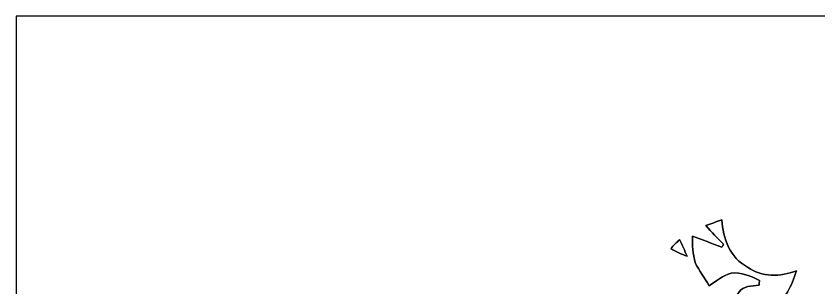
# Model space of a CAD drawing. Header units: centimetres. Extents: x -16.8 to 16.8, y -16.7 to 16.7.
# Drawn here: x -16.77 to 0.03, y 10.98 to 16.67 of the extents above; entities that cross this region are included whole.
import ezdxf

# ---------------------------------------------------------------- set-up
doc = ezdxf.new("R2010")
doc.units = ezdxf.units.CM
doc.header["$MEASUREMENT"] = 0
doc.layers.add('Layer 1', color=7, linetype='Continuous')

msp = doc.modelspace()

# ---------------------------------------------------------------- linework, layer by layer
at = {"layer": 'Layer 1', "color": 7}
for points, knots in [([(-16.77458, 16.66875), (-16.77458, 16.66875), (16.77458, 16.66875), (16.77458, 16.66875), (16.77458, 16.66875), (16.77458, 16.66875), (16.77458, -16.66875), (16.77458, -16.66875), (16.77458, -16.66875), (16.77458, -16.66875), (-16.77458, -16.66875), (-16.77458, -16.66875), (-16.77458, -16.66875), (-16.77458, -16.66875), (-16.77458, 16.66875), (-16.77458, 16.66875), (-16.77458, 16.66875), (-16.77458, 16.66875), (-16.77458, 16.66875), (-16.77458, 16.66875)], [0, 0, 0, 0, 0.16666667, 0.16666667, 0.16666667, 0.16666667, 0.33333333, 0.33333333, 0.33333333, 0.33333333, 0.5, 0.5, 0.5, 0.5, 0.66666667, 0.66666667, 0.66666667, 0.66666667, 1, 1, 1, 1]), ([(-2.33116, 12.28478), (-2.22215, 12.32711), (-2.11208, 12.36662), (-2.00131, 12.40508), (-2.00131, 12.40508), (-1.96956, 12.01949), (-1.8288, 11.60427), (-1.46121, 11.41695), (-1.46121, 11.41695), (-1.16381, 11.19434), (-0.77223, 11.21869), (-0.43921, 11.33863), (-0.43921, 11.33863), (-0.52599, 11.03136), (-0.68615, 10.73538), (-0.92569, 10.52089), (-0.92569, 10.52089), (-1.10173, 10.39036), (-1.36878, 10.28594), (-1.57057, 10.42352), (-1.57057, 10.42352), (-1.73179, 10.50149), (-1.77377, 10.76078), (-1.64042, 10.88249), (-1.64042, 10.88249), (-1.5621, 11.04371), (-1.36772, 11.00526), (-1.22061, 11.03983), (-1.22061, 11.03983), (-1.21849, 11.06488), (-1.21391, 11.11462), (-1.21144, 11.13966), (-1.21144, 11.13966), (-1.39771, 11.22398), (-1.59279, 11.32205), (-1.80481, 11.29206), (-1.80481, 11.29206), (-1.97556, 11.23809), (-2.11949, 11.12555), (-2.2666, 11.02677), (-2.2666, 11.02677), (-2.3555, 11.19329), (-2.47544, 11.34216), (-2.5594, 11.51079), (-2.5594, 11.51079), (-2.60174, 11.69141), (-2.61902, 11.87873), (-2.61444, 12.06429), (-2.61444, 12.06429), (-2.40736, 11.99268), (-2.20451, 11.90978), (-1.99954, 11.83181), (-1.99954, 11.83181), (-1.99073, 11.84734), (-1.97309, 11.87873), (-1.96427, 11.89461), (-1.96427, 11.89461), (-2.0895, 12.02196), (-2.21298, 12.15108), (-2.33116, 12.28478)], [0, 0, 0, 0, 0.0625, 0.0625, 0.0625, 0.0625, 0.125, 0.125, 0.125, 0.125, 0.1875, 0.1875, 0.1875, 0.1875, 0.25, 0.25, 0.25, 0.25, 0.3125, 0.3125, 0.3125, 0.3125, 0.375, 0.375, 0.375, 0.375, 0.4375, 0.4375, 0.4375, 0.4375, 0.5, 0.5, 0.5, 0.5, 0.5625, 0.5625, 0.5625, 0.5625, 0.625, 0.625, 0.625, 0.625, 0.6875, 0.6875, 0.6875, 0.6875, 0.75, 0.75, 0.75, 0.75, 0.8125, 0.8125, 0.8125, 0.8125, 0.875, 0.875, 0.875, 0.875, 1, 1, 1, 1]), ([(-3.07023, 11.80324), (-3.01025, 11.86991), (-2.94746, 11.93412), (-2.8829, 11.99621), (-2.8829, 11.99621), (-2.82998, 11.87873), (-2.77566, 11.76161), (-2.72662, 11.64272), (-2.72662, 11.64272), (-2.84515, 11.68682), (-2.95981, 11.74115), (-3.07023, 11.80324)], [0, 0, 0, 0, 0.25, 0.25, 0.25, 0.25, 0.5, 0.5, 0.5, 0.5, 1, 1, 1, 1])]:
    msp.add_open_spline(points, degree=3, knots=knots, dxfattribs=at)
at = {"layer": 'Layer 1', "color": 252}
for points, knots in [([(-2.33116, 12.28478), (-2.21298, 12.15108), (-2.0895, 12.02196), (-1.96427, 11.89461), (-1.96427, 11.89461), (-1.97309, 11.87873), (-1.99073, 11.84734), (-1.99954, 11.83181), (-1.99954, 11.83181), (-2.20451, 11.90978), (-2.40736, 11.99268), (-2.61444, 12.06429), (-2.61444, 12.06429), (-2.61902, 11.87873), (-2.60174, 11.69141), (-2.5594, 11.51079), (-2.5594, 11.51079), (-2.47544, 11.34216), (-2.3555, 11.19329), (-2.2666, 11.02677), (-2.2666, 11.02677), (-2.11949, 11.12555), (-1.97556, 11.23809), (-1.80481, 11.29206), (-1.80481, 11.29206), (-1.59279, 11.32205), (-1.39771, 11.22398), (-1.21144, 11.13966), (-1.21144, 11.13966), (-1.21391, 11.11462), (-1.21849, 11.06488), (-1.22061, 11.03983), (-1.22061, 11.03983), (-1.36772, 11.00526), (-1.5621, 11.04371), (-1.64042, 10.88249), (-1.64042, 10.88249), (-1.77377, 10.76078), (-1.73179, 10.50149), (-1.57057, 10.42352), (-1.57057, 10.42352), (-1.36878, 10.28594), (-1.10173, 10.39036), (-0.92569, 10.52089), (-0.92569, 10.52089), (-0.68615, 10.73538), (-0.52599, 11.03136), (-0.43921, 11.33863), (-0.43921, 11.33863), (-0.77223, 11.21869), (-1.16381, 11.19434), (-1.46121, 11.41695), (-1.46121, 11.41695), (-1.8288, 11.60427), (-1.96956, 12.01949), (-2.00131, 12.40508), (-2.00131, 12.40508), (-2.11208, 12.36662), (-2.22215, 12.32711), (-2.33116, 12.28478), (-2.33116, 12.28478), (-2.33116, 12.28478), (-2.33116, 12.28478), (-2.33116, 12.28478)], [0, 0, 0, 0, 0.05882353, 0.05882353, 0.05882353, 0.05882353, 0.11764706, 0.11764706, 0.11764706, 0.11764706, 0.17647059, 0.17647059, 0.17647059, 0.17647059, 0.23529412, 0.23529412, 0.23529412, 0.23529412, 0.29411765, 0.29411765, 0.29411765, 0.29411765, 0.35294118, 0.35294118, 0.35294118, 0.35294118, 0.41176471, 0.41176471, 0.41176471, 0.41176471, 0.47058824, 0.47058824, 0.47058824, 0.47058824, 0.52941176, 0.52941176, 0.52941176, 0.52941176, 0.58823529, 0.58823529, 0.58823529, 0.58823529, 0.64705882, 0.64705882, 0.64705882, 0.64705882, 0.70588235, 0.70588235, 0.70588235, 0.70588235, 0.76470588, 0.76470588, 0.76470588, 0.76470588, 0.82352941, 0.82352941, 0.82352941, 0.82352941, 0.88235294, 0.88235294, 0.88235294, 0.88235294, 1, 1, 1, 1]), ([(-3.07023, 11.80324), (-2.95981, 11.74115), (-2.84515, 11.68682), (-2.72662, 11.64272), (-2.72662, 11.64272), (-2.77566, 11.76161), (-2.82998, 11.87873), (-2.8829, 11.99621), (-2.8829, 11.99621), (-2.94746, 11.93412), (-3.01025, 11.86991), (-3.07023, 11.80324), (-3.07023, 11.80324), (-3.07023, 11.80324), (-3.07023, 11.80324), (-3.07023, 11.80324)], [0, 0, 0, 0, 0.2, 0.2, 0.2, 0.2, 0.4, 0.4, 0.4, 0.4, 0.6, 0.6, 0.6, 0.6, 1, 1, 1, 1])]:
    msp.add_open_spline(points, degree=3, knots=knots, dxfattribs=at)

doc.saveas('drawing.dxf')
